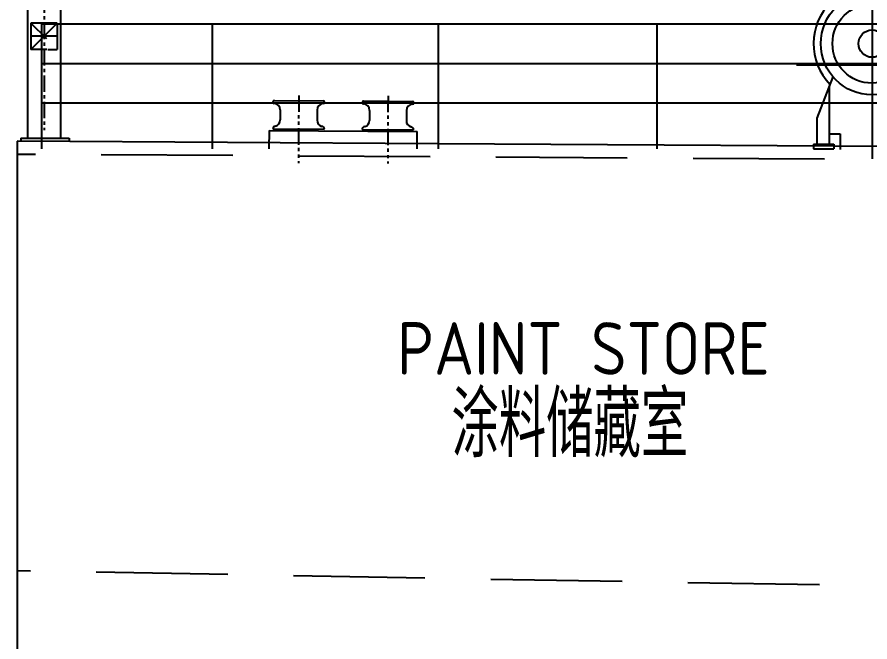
# Model space of a CAD drawing. Header units: millimetres. Extents: x -1838618 to -1600818, y -1770412 to -1553248.
# Drawn here: x -1829104 to -1822619, y -1648495 to -1643743 of the extents above; entities that cross this region are included whole.
import ezdxf

# ---------------------------------------------------------------- set-up
doc = ezdxf.new("R2010")
doc.units = ezdxf.units.MM
doc.header["$LTSCALE"] = 100
for name, pattern in [('CENTER', [2, 1.25, -0.25, 0.25, -0.25]), ('CENTER2', [28.575, 19.05, -3.175, 3.175, -3.175]), ('CENTERX2', [4, 2.5, -0.5, 0.5, -0.5]), ('DASHED', [0.75, 0.5, -0.25]), ('PHANTOM', [2.5, 1.25, -0.25, 0.25, -0.25, 0.25, -0.25]), ('PHANTOM2', [31.75, 15.875, -3.175, 3.175, -3.175, 3.175, -3.175])]:
    doc.linetypes.add(name, pattern=pattern)
for name, color, linetype in [('9双点划线层', 6, 'PHANTOM2'), ('bt', 7, 'Continuous'), ('CENTER', 6, 'CENTER2'), ('DRAWING', 7, 'Continuous'), ('HULL', 7, 'Continuous'), ('PV-ADF', 7, 'Continuous')]:
    doc.layers.add(name, color=color, linetype=linetype)
doc.styles.get("Standard").update_dxf_attribs({"font": 'gbenor.shx', "width": 0.9, "bigfont": 'gbcbig.shx'})

# ---------------------------------------------------------------- blocks, each defined once
blk = doc.blocks.new('njuy')
at = {"color": 2}
for p, q in [((2541672.8, 459167.8), (2541672.8, 457446.8)), ((2542815, 459099.3), (2542872.8, 459099.3)), ((2542815, 459089.3), (2542872.8, 459089.3)), ((2542872.8, 459099.3), (2542872.8, 459089.3)), ((2542785, 459069.3), (2542785, 458881.6)), ((2542795, 459069.3), (2542795, 458881.4)), ((2542441, 458726.7), (2542447.2, 458974.6)), ((2542447.2, 458974.6), (2542457.6, 458974.6)), ((2542463.8, 458726.7), (2542457.6, 458974.6)), ((2541566.8, 458884.3), (2541642.4, 458884.3)), ((2541566.8, 458884.3), (2541566.8, 458874.3)), ((2541703.3, 458884.3), (2542147.8, 458884.3)), ((2542208.6, 458884.3), (2542444.9, 458884.3)), ((2542459.9, 458884.3), (2542785, 458884.3)), ((2541566.8, 458874.3), (2541642, 458874.3)), ((2541642, 458879.3), (2541642, 458767.2)), ((2541703.7, 458879.3), (2541703.7, 458767.2)), ((2541703.7, 458874.3), (2542147.4, 458874.3)), ((2542147.4, 458879.3), (2542147.4, 457559.3)), ((2542209, 458879.3), (2542209, 457559.3)), ((2542209, 458874.3), (2542444.7, 458874.3)), ((2542460.1, 458874.3), (2542785, 458874.3)), ((2542785, 458877.1), (2542785, 458689.7)), ((2542795, 458877.3), (2542795, 458689.7)), ((2542147.4, 458780.6), (2541908.5, 458780.6)), ((2542250.9, 458780.6), (2542209, 458780.6)), ((2541833.6, 458632.8), (2541833.6, 457682.8)), ((2541833.6, 458632.8), (2541833.6, 457682.8)), ((2542365.2, 458640.3), (2542400.6, 458640.3)), ((2542400.9, 458073.5), (2542400.9, 458630.6)), ((2542496, 458640.3), (2542496, 458558.1)), ((2542496, 458640.3), (2542539.6, 458640.3)), ((2542815, 458669.7), (2542872.8, 458669.7)), ((2542815, 458659.7), (2542872.8, 458659.7)), ((2542872.8, 458669.7), (2542872.8, 458659.7)), ((2542496, 458558.1), (2542400.9, 458558.1)), ((2542478.2, 458159.2), (2541097.9, 458159.2)), ((2541255, 457757.2), (2541376.1, 458070.8)), ((2542090.7, 457757.2), (2541969.5, 458070.8)), ((2542317.2, 457559.3), (2542400.9, 458073.5)), ((2541349.8, 457559.3), (2541349.8, 458002.6)), ((2541995.9, 457559.3), (2541995.9, 458002.6)), ((2541255, 457559.3), (2541255, 457757.2)), ((2542090.7, 457559.3), (2542090.7, 457757.2)), ((2541354.6, 457638.2), (2541430.5, 457638)), ((2541430.5, 457638), (2541430.3, 457517.6)), ((2541227.8, 457559.3), (2541381.9, 457559.3)), ((2541227.8, 457559.3), (2541227.8, 457523.3)), ((2541227.8, 457523.3), (2541381.9, 457523.3)), ((2541381.9, 457559.3), (2541381.9, 457523.3)), ((2541963.8, 457559.3), (2541963.8, 457523.3)), ((2542117.8, 457559.3), (2541963.8, 457559.3)), ((2542117.8, 457523.3), (2541963.8, 457523.3)), ((2542117.8, 457559.3), (2542117.8, 457523.3)), ((2542117.8, 457559.3), (2542357.8, 457559.3)), ((2542117.8, 457523.3), (2542357.8, 457523.3)), ((2542357.8, 457559.3), (2542357.8, 457523.3))]:
    blk.add_line(p, q, dxfattribs=at)
for centre, radius in [((2541672.8, 458879.3), 17), ((2542178.2, 458879.3), 17), ((2542789.9, 458879.3), 5.43), ((2541672.8, 458323.3), 389.6), ((2541672.8, 458323.3), 300.9), ((2542452.4, 458640.3), 12.8), ((2541672.8, 458323.3), 103.8)]:
    blk.add_circle(centre, radius, dxfattribs=at)
for centre, radius, start, end in [((2542815, 459069.3), 30, 90, 180), ((2542815, 459069.3), 20, 90, 180), ((2541672.8, 458879.3), 30.8, 0, 180), ((2542178.2, 458879.3), 30.8, 0, 180), ((2541672.8, 458323.3), 445, 315.79779, 224.20221), ((2541908.5, 458727.8), 52.8, 90, 178.65495), ((2542250.9, 458630.6), 150, 26.05159, 90), ((2542452.4, 458640.3), 87.2, 0, 180), ((2542815, 458689.7), 30, 180, 270), ((2542815, 458689.7), 20, 180, 270), ((2542250.9, 458630.6), 150, 0, 3.72708)]:
    blk.add_arc(centre, radius, start, end, dxfattribs=at)
blk = doc.blocks.new('A$C5328532F')
blk.add_line((-8189, -4651.5, 1180), (-8193.1, -4651.5, 1180))
at = {"layer": '9双点划线层', "linetype": 'DASHED', "ltscale": 100}
for p, q in [((-8418.1, -4644.2, 1180), (-8418.1, -4844.2, 1180)), ((-8218.1, -4644.2, 1180), (-8418.1, -4844.2, 1180)), ((-8418.1, -4644.2, 1180), (-8300, -4762.2, 1180)), ((-8218.1, -4644.2, 1180), (-8418.1, -4644.2, 1180)), ((-8218.1, -4644.2, 1180), (-8218.1, -4844.2, 1180)), ((-8297.9, -4844.2, 1180), (-8418.1, -4844.2, 1180)), ((-8346.1, -4844.2, 1180), (-8418.1, -4844.2, 1180)), ((-8290, -4844.2, 1180), (-8218.1, -4844.2, 1180))]:
    blk.add_line(p, q, dxfattribs=at)
at = {"layer": 'CENTER', "linetype": 'CENTERX2', "ltscale": 40}
blk.add_line((-8220.2, -4744.2, 1180), (-8420.2, -4744.2, 1180), dxfattribs=at)
at = {"layer": 'DRAWING', "extrusion": (0, 1, 0)}
for p, q in [((-8443.1, -3667.9, 1180), (-8443.1, -5520, 1180)), ((-8193.1, -3667.9, 1180), (-8193.1, -5520, 1180)), ((-8193.1, -4974.2, 1180), (-8193.1, -4982.6, 1180))]:
    blk.add_line(p, q, dxfattribs=at)
at = {"layer": 'HULL', "color": 2}
for p, q in [((-8493.9, -5520, 1180), (-8494, -5542.4, 1180)), ((-8493.9, -5520, 1180), (-8127.9, -5520, 1180)), ((-8127.9, -5520, 1180), (-8128.1, -5544.5, 1180))]:
    blk.add_line(p, q, dxfattribs=at)
at = {"layer": 'PV-ADF', "color": 21, "linetype": 'CENTER'}
blk.add_line((-8318.1, -3041.6, 1180), (-8318.1, -5457.9, 1180), dxfattribs=at)

msp = doc.modelspace()

# ---------------------------------------------------------------- linework, layer by layer
at = {"color": 4}
for p, q in [((-1828918.3, -1643795.3), (-1828918.3, -1644745.3)), ((-1828918.3, -1643795.3), (-1800104.3, -1643795.3)), ((-1827620.1, -1643795.3), (-1827620.1, -1644745.3)), ((-1825902, -1643795.3), (-1825902, -1644745.3)), ((-1824238.6, -1643795.3), (-1824238.6, -1644745.3))]:
    msp.add_line(p, q, dxfattribs=at)
at = {"color": 2}
for p, q in [((-1828918.3, -1644095.3), (-1800104.3, -1644095.3)), ((-1828918.3, -1644395.3), (-1801002.9, -1644395.3)), ((-1827148, -1644378.7), (-1826777, -1644380.8)), ((-1826469, -1644382.6), (-1826287.2, -1644383.6)), ((-1826287.2, -1644383.6), (-1826098, -1644384.7)), ((-1827102.9, -1644448.8), (-1827103.3, -1644525.9)), ((-1826822.9, -1644450.4), (-1826823.3, -1644527.5)), ((-1826423.9, -1644456.3), (-1826424.3, -1644529.8)), ((-1826423.9, -1644452.7), (-1826423.9, -1644456.3)), ((-1826143.9, -1644454.3), (-1826144.3, -1644531.4)), ((-1827159.7, -1644593.5), (-1826767.7, -1644595.8)), ((-1826480.7, -1644597.4), (-1826088.7, -1644599.6)), ((-1827187.8, -1644606.4), (-1827188.6, -1644745.3)), ((-1827187.8, -1644606.4), (-1826060.8, -1644612.8)), ((-1826061.6, -1644745.4), (-1826060.8, -1644612.8))]:
    msp.add_line(p, q, dxfattribs=at)
at = {"color": 1, "linetype": 'PHANTOM'}
for p, q in [((-1826962.3, -1644338.7), (-1826965.2, -1644853.7)), ((-1826283.3, -1644342.5), (-1826286.2, -1644857.6))]:
    msp.add_line(p, q, dxfattribs=at)
at = {"color": 6, "ltscale": 1300}
msp.add_line((-1829104.3, -1644687.7), (-1829104.3, -1653845.3), dxfattribs=at)
at = {"color": 6}
msp.add_line((-1829104.3, -1644745.3), (-1829104.3, -1653845.3), dxfattribs=at)
at = {"color": 6, "ltscale": 1300}
msp.add_lwpolyline([(-1819964.3, -1644744), (-1821604.3, -1644733.4), (-1825904.3, -1644706.2), (-1829104.3, -1644687.7)], dxfattribs=at)
at = {"color": 2}
for centre, radius, start, end in [((-1827148, -1644389.2), 10.5, 89.67421, 269.67421), ((-1827151.9, -1644448.6), 49, 359.67421, 85.57817), ((-1826773.9, -1644450.7), 49, 93.77025, 179.67421), ((-1826777, -1644391.3), 10.5, 269.67421, 89.67421), ((-1826469.1, -1644393.1), 10.5, 89.67421, 269.67421), ((-1826472.9, -1644452.4), 49, 359.67421, 85.57817), ((-1826098.1, -1644395.2), 10.5, 269.67421, 89.67421), ((-1826094.9, -1644454.6), 49, 93.77025, 179.67421), ((-1827152.3, -1644525.6), 49, 286.27576, 359.67421), ((-1826774.3, -1644527.8), 49, 179.67421, 253.07266), ((-1826473.3, -1644529.5), 49, 286.27576, 359.67421), ((-1826095.3, -1644531.6), 49, 179.67421, 253.07266), ((-1827138.7, -1644593.7), 21, 89.67421, 179.67421), ((-1826788.7, -1644595.6), 21, 359.67421, 89.67421), ((-1826459.7, -1644597.5), 21, 89.67421, 179.67421), ((-1826109.7, -1644599.5), 21, 359.67421, 89.67421)]:
    msp.add_arc(centre, radius, start, end, dxfattribs=at)
at = {"layer": 'bt', "color": 5, "linetype": 'DASHED', "ltscale": 20, "flags": 128}
for points in [[(-1819964.3, -1644844), (-1821604.3, -1644833.4), (-1825904.3, -1644806.2), (-1829104.3, -1644787.7)], [(-1791504.3, -1648245.3), (-1795804.3, -1648243.9), (-1800104.3, -1648241.8), (-1804404.3, -1648236), (-1808704.3, -1648219.4), (-1813004.3, -1648190.1), (-1817304.3, -1648144.7), (-1821604.3, -1648085.5), (-1825904.3, -1648012.7), (-1829104.3, -1647954.4)]]:
    msp.add_lwpolyline(points, dxfattribs=at)

# ---------------------------------------------------------------- block references
for name, p in [('A$C5328532F', (-1820581.2, -1639145.3)), ('njuy', (-4364276, -2102268.6))]:
    msp.add_blockref(name, p)

# ---------------------------------------------------------------- texts
at = {"color": 2}
for s, height, p in [('PAINT STORE', 400, (-1826214.8, -1646463.3)), ('涂料储藏室', 500, (-1825800.8, -1647090.4))]:
    msp.add_text(s, height=height, dxfattribs=at).set_placement(p)

doc.saveas('drawing.dxf')
